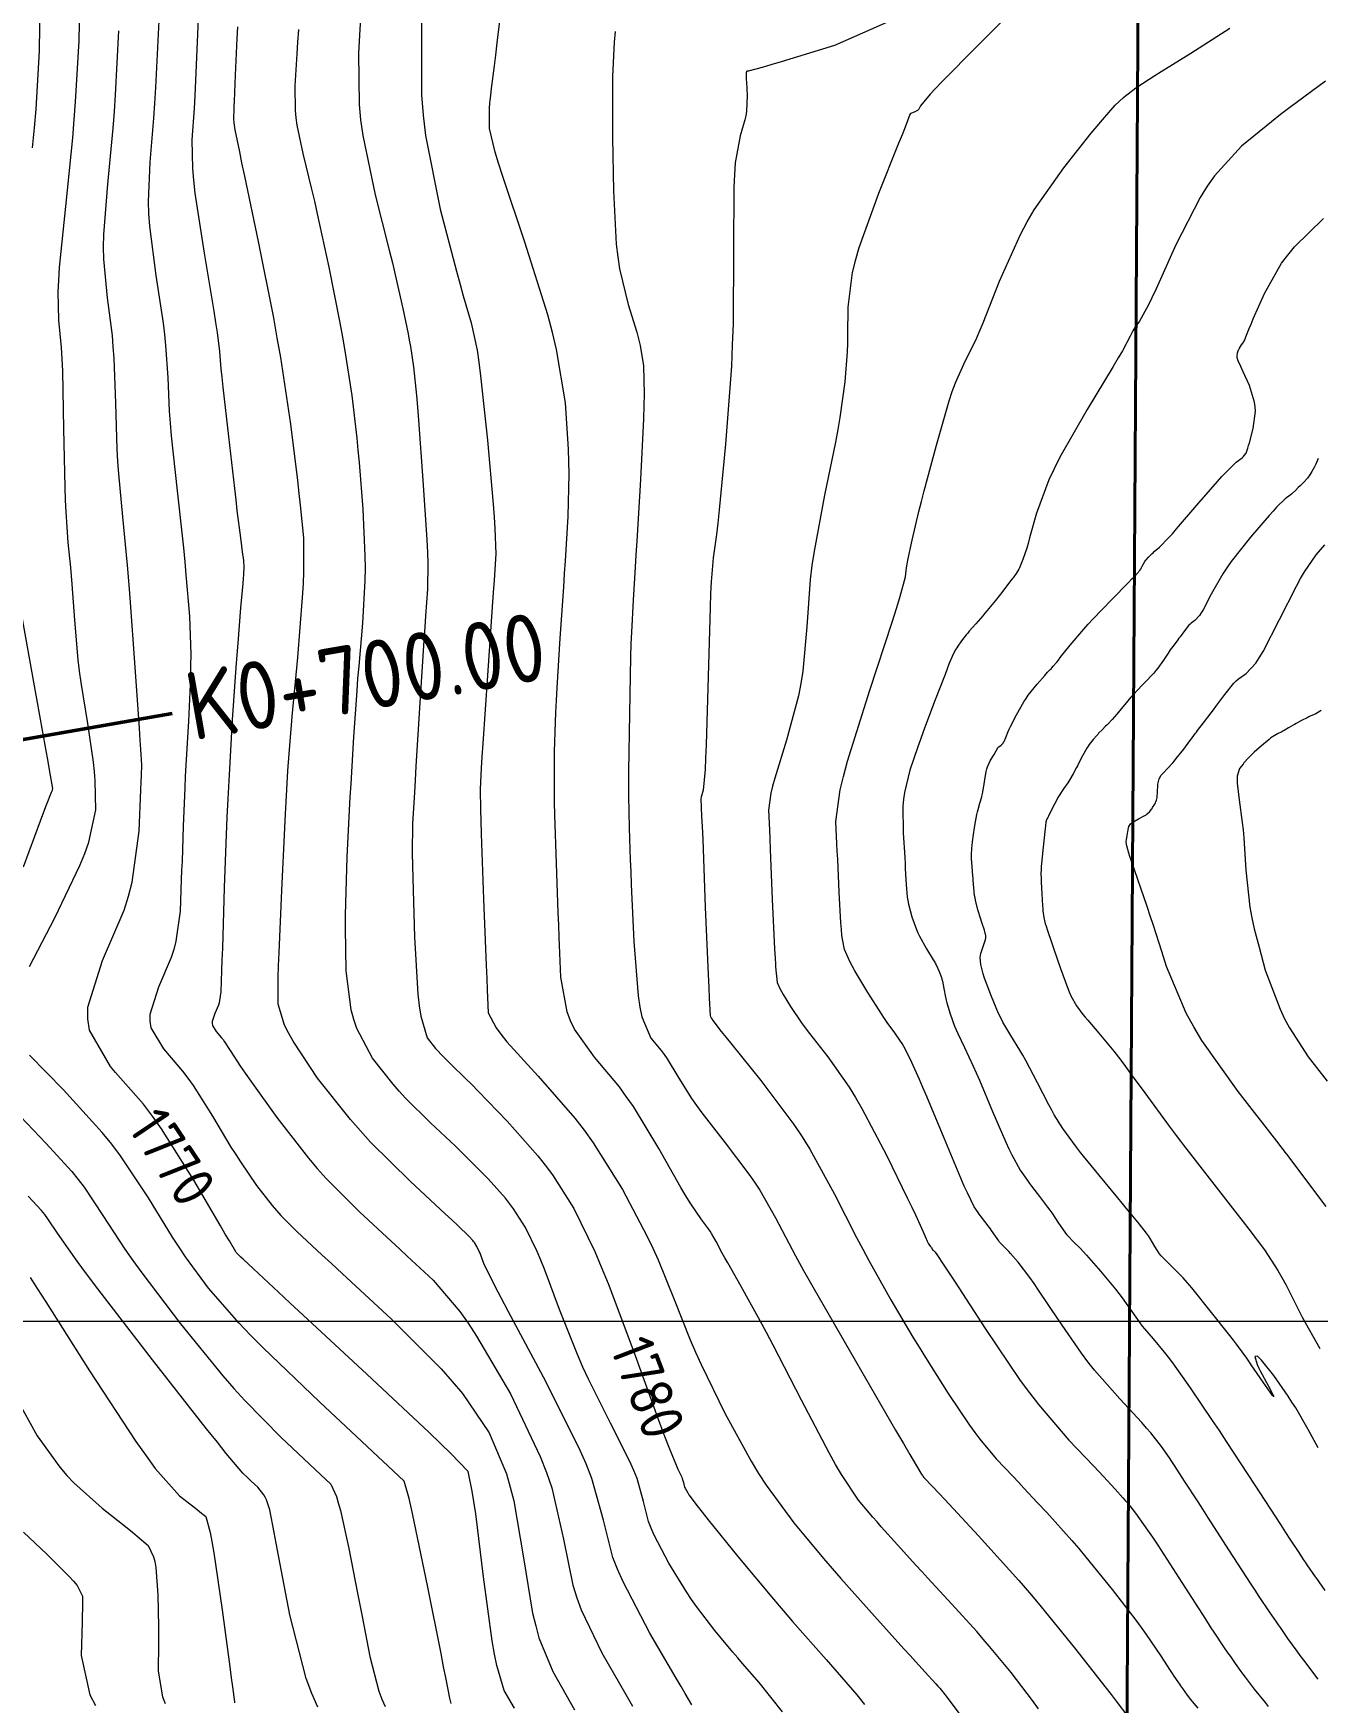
# Model space of a CAD drawing. Header units: millimetres. Extents: x 837475 to 838477, y 1189012 to 1191015.
# Drawn here: x 838142.1 to 838255.1, y 1190180.3 to 1190327.2 of the extents above; entities that cross this region are included whole.
import ezdxf

# ---------------------------------------------------------------- set-up
doc = ezdxf.new("R2010")
doc.units = ezdxf.units.MM
doc.header["$LTSCALE"] = 0.3
for name, color, linetype, lineweight in [('Abscisado 100m', 250, 'Continuous', 50), ('COORD', 253, 'Continuous', 20), ('CORREDORVIA', 94, 'Continuous', 40)]:
    doc.layers.add(name, color=color, linetype=linetype, lineweight=lineweight)
doc.layers.add('COTAS 10', color=7, linetype='Continuous', lineweight=9, true_color=0x6e3e2d)
doc.layers.add('COTAS INT', color=7, linetype='Continuous', lineweight=5, true_color=0x9fa19f)
doc.styles.get("Standard").update_dxf_attribs({"font": 'isocp2.shx', "bigfont": '@extfont2.shx'})

msp = doc.modelspace()

# ---------------------------------------------------------------- linework, layer by layer
at = {"layer": 'Abscisado 100m'}
msp.add_line((838102.68, 1190258.36, 1705.28), (838154.27, 1190267.37, 1705.28), dxfattribs=at)
at = {"layer": 'COORD'}
msp.add_line((837476.51, 1190213.87), (838476.51, 1190213.87), dxfattribs=at)
at = {"layer": 'CORREDORVIA'}
msp.add_lwpolyline([(837918.48, 1189883.49), (837925.04, 1189453.38), (837902.5, 1189217.71), (837593.19, 1189234.4), (837666.02, 1189670.12), (837623.32, 1189818.02), (837548.5, 1190011.45), (837506.88, 1190461.6), (837936.28, 1190278.25), (837938.05, 1190355.4), (837933.05, 1190517.45), (837913.69, 1190646.74), (837916.91, 1190801.89), (837910.68, 1191000.96), (838213.03, 1190992.91), (838237.17, 1190821.34), (838237, 1190602.88), (838240.03, 1190437.2), (838238.1, 1190145.73), (838184.2, 1189898.28), (837758.84, 1190109.91), (837918.48, 1189883.49)], dxfattribs=at)
at = {"layer": 'COTAS 10'}
for points in [[(838170.93, 1190329.67), (838170.68, 1190325.51), (838170.74, 1190320.97), (838170.87, 1190319.63), (838171.06, 1190318.26), (838172.15, 1190313.02), (838173.39, 1190308.16), (838173.67, 1190307.03), (838173.92, 1190305.99), (838174.6, 1190303.02), (838175.05, 1190300.79), (838175.15, 1190300.23), (838175.25, 1190299.68), (838175.52, 1190297.9), (838175.78, 1190295.36), (838175.87, 1190294.34), (838175.96, 1190293.19), (838176.36, 1190287.9), (838176.7, 1190282.66), (838176.75, 1190281.55), (838176.78, 1190280.58), (838176.77, 1190278.31), (838176.59, 1190275.97), (838176.52, 1190274.96), (838176.44, 1190273.8), (838176.09, 1190268.31), (838175.74, 1190262.72), (838175.67, 1190261.49), (838175.6, 1190260.41), (838175.45, 1190257.67), (838175.42, 1190255.03), (838175.43, 1190254), (838175.46, 1190252.86), (838175.61, 1190247.67), (838175.91, 1190242.66), (838176.03, 1190241.62), (838176.16, 1190240.73), (838176.74, 1190238.8), (838177.47, 1190237.88), (838177.69, 1190237.63), (838177.92, 1190237.38), (838178.8, 1190236.5), (838180.14, 1190235.21), (838180.65, 1190234.7), (838181.21, 1190234.12), (838183.78, 1190231.48), (838186.48, 1190228.43), (838187.13, 1190227.59), (838187.75, 1190226.76), (838189.65, 1190223.78), (838191.48, 1190219.99), (838192.05, 1190218.65), (838192.65, 1190217.19), (838192.97, 1190216.34), (838195.05, 1190210.83), (838197.19, 1190204.93), (838197.63, 1190203.75), (838198, 1190202.76), (838198.79, 1190200.83), (838199.08, 1190200.26), (838199.14, 1190200.12), (838199.18, 1190200), (838199.28, 1190199.66), (838199.36, 1190199.36), (838199.39, 1190199.26), (838199.44, 1190199.16), (838199.66, 1190198.74), (838199.77, 1190198.59), (838200.5, 1190197.6), (838200.93, 1190197.05), (838201.46, 1190196.39), (838204.08, 1190193.15), (838207.21, 1190189.38), (838208.05, 1190188.38), (838208.89, 1190187.41), (838211.84, 1190184.07), (838214.54, 1190180.96), (838215.21, 1190180.13)], [(838228.13, 1190329.11), (838225.1, 1190326.09), (838222.07, 1190323.01), (838221.48, 1190322.4), (838221, 1190321.88), (838220.16, 1190320.88), (838220, 1190320.58), (838219.94, 1190320.52), (838219.88, 1190320.46), (838219.6, 1190320.32), (838219.35, 1190320.23), (838219.31, 1190320.2), (838219.27, 1190320.18), (838219.21, 1190320.1), (838218.79, 1190318.99), (838218.53, 1190318.31), (838218.2, 1190317.48), (838216.46, 1190313.15), (838214.73, 1190308.35), (838214.41, 1190307.22), (838214.15, 1190306.18), (838213.76, 1190303.15), (838213.74, 1190300.64), (838213.72, 1190299.93), (838213.69, 1190299.22), (838213.49, 1190296.58), (838213.06, 1190293.42), (838212.89, 1190292.38), (838212.68, 1190291.25), (838211.71, 1190286.58), (838210.78, 1190281.67), (838210.59, 1190280.4), (838210.44, 1190279.16), (838210.14, 1190275.01), (838209.81, 1190271.1), (838209.63, 1190270.02), (838209.42, 1190268.93), (838208.35, 1190265.01), (838207.32, 1190261.68), (838207.12, 1190260.97), (838206.97, 1190260.35), (838206.76, 1190258.86), (838206.85, 1190257.11), (838206.88, 1190256.32), (838206.92, 1190255.4), (838207.1, 1190250.98), (838207.3, 1190246.65), (838207.35, 1190245.79), (838207.38, 1190245.34), (838207.39, 1190245.07), (838207.54, 1190243.69), (838207.8, 1190243.1), (838207.92, 1190242.88), (838208.05, 1190242.64), (838208.7, 1190241.56), (838209.67, 1190240.14), (838210.01, 1190239.68), (838210.38, 1190239.19), (838211.99, 1190237.15), (838213.88, 1190234.47), (838214.44, 1190233.56), (838215, 1190232.59), (838217.15, 1190228.49), (838219.01, 1190224.68), (838219.39, 1190223.89), (838219.71, 1190223.22), (838220.39, 1190221.73), (838220.64, 1190221.12), (838220.7, 1190221), (838220.74, 1190220.9), (838220.85, 1190220.68), (838220.91, 1190220.59), (838220.93, 1190220.57), (838220.94, 1190220.55), (838221.01, 1190220.46), (838221.08, 1190220.37), (838221.11, 1190220.32), (838221.17, 1190220.24), (838221.22, 1190220.16), (838221.24, 1190220.14), (838221.25, 1190220.13), (838221.29, 1190220.08), (838221.35, 1190220.02), (838221.38, 1190220), (838221.4, 1190219.97), (838221.52, 1190219.83), (838222.27, 1190218.72), (838222.69, 1190218.08), (838223.2, 1190217.29), (838225.84, 1190213.21), (838228.94, 1190208.65), (838229.75, 1190207.55), (838230.54, 1190206.52), (838233.2, 1190203.4), (838235.37, 1190201.12), (838235.84, 1190200.62), (838236.25, 1190200.18), (838237.29, 1190199.08), (838237.97, 1190198.31), (838238.17, 1190198.09), (838238.36, 1190197.86), (838239.08, 1190196.97), (838240.14, 1190195.47), (838240.56, 1190194.85), (838241.03, 1190194.14), (838243.17, 1190190.85), (838245.24, 1190187.62), (838245.66, 1190186.96), (838246.03, 1190186.4), (838246.82, 1190185.2), (838247.21, 1190184.65), (838247.33, 1190184.49), (838247.44, 1190184.33), (838247.85, 1190183.73), (838248.36, 1190183.02), (838248.53, 1190182.78), (838248.72, 1190182.53), (838249.53, 1190181.48), (838250.48, 1190180.29), (838250.76, 1190179.95)], [(838184.41, 1190179.78), (838183.52, 1190181.36), (838182.86, 1190183.54), (838182.66, 1190184.54), (838182.46, 1190185.71), (838181.7, 1190191.36), (838181, 1190196.9), (838180.84, 1190197.99), (838180.7, 1190198.9), (838180.33, 1190200.62), (838178.81, 1190202.22), (838177.94, 1190203.07), (838176.88, 1190204.08), (838171.43, 1190209.19), (838165.81, 1190214.4), (838164.64, 1190215.49), (838163.64, 1190216.42), (838161.43, 1190218.48), (838160.52, 1190219.33), (838160.34, 1190219.5), (838160.19, 1190219.64), (838159.93, 1190219.91), (838159.88, 1190219.98), (838159.32, 1190220.93), (838158.96, 1190221.54), (838158.51, 1190222.31), (838156.2, 1190226.28), (838153.34, 1190230.8), (838152.54, 1190231.91), (838151.75, 1190232.97), (838149.31, 1190235.77), (838148.87, 1190236.28), (838147.01, 1190239.49), (838146.85, 1190240.48), (838146.85, 1190241.51), (838148.16, 1190245.63), (838150.07, 1190250.06), (838150.45, 1190251.29), (838150.77, 1190252.53), (838151.38, 1190257.02), (838151.54, 1190260.66), (838151.57, 1190261.35), (838151.59, 1190261.92), (838151.62, 1190262.84), (838151.52, 1190264.2), (838151.47, 1190265.03), (838151.4, 1190266.07), (838151.04, 1190271.46), (838150.6, 1190277.56), (838150.48, 1190279.04), (838150.36, 1190280.43), (838149.93, 1190284.69), (838149.58, 1190288.46), (838149.51, 1190289.54), (838149.45, 1190290.63), (838149.32, 1190294.69), (838149.18, 1190298.64), (838149.1, 1190299.66), (838149.02, 1190300.65), (838148.58, 1190303.96), (838148.27, 1190307.37), (838148.25, 1190308.43), (838148.27, 1190309.54), (838148.61, 1190313.96), (838149.09, 1190318.91), (838149.2, 1190320.36), (838149.31, 1190321.84), (838149.6, 1190327.47)], [(838255.85, 1190223.97), (838253.2, 1190227.52), (838252.42, 1190228.54), (838252.38, 1190228.6), (838251.52, 1190229.72), (838248.1, 1190234.09), (838244.91, 1190238.59), (838244.2, 1190239.79), (838243.55, 1190240.98), (838241.82, 1190245.09), (838241.39, 1190246.41), (838240.66, 1190248.69), (838240.37, 1190249.55), (838240.11, 1190250.36), (838239.28, 1190252.76), (838238.69, 1190254.44), (838238.58, 1190254.78), (838238.48, 1190255.08), (838238.3, 1190255.71), (838238.27, 1190256.03), (838238.27, 1190256.13), (838238.28, 1190256.23), (838238.33, 1190256.62), (838238.41, 1190256.99), (838238.43, 1190257.08), (838238.44, 1190257.16), (838238.48, 1190257.42), (838238.64, 1190257.65), (838238.72, 1190257.72), (838238.83, 1190257.8), (838239.35, 1190258.09), (838239.89, 1190258.38), (838240.01, 1190258.45), (838240.1, 1190258.52), (838240.33, 1190258.73), (838240.48, 1190258.94), (838240.53, 1190259.01), (838240.57, 1190259.08), (838240.77, 1190259.37), (838240.93, 1190259.73), (838240.96, 1190259.85), (838240.99, 1190259.97), (838241.02, 1190260.5), (838241.03, 1190261.02), (838241.05, 1190261.14), (838241.06, 1190261.26), (838241.16, 1190261.61), (838241.34, 1190261.93), (838241.42, 1190262.02), (838241.5, 1190262.12), (838241.88, 1190262.51), (838242.36, 1190263.03), (838242.51, 1190263.2), (838242.67, 1190263.4), (838243.32, 1190264.22), (838243.87, 1190264.97), (838243.98, 1190265.11), (838244.07, 1190265.23), (838244.22, 1190265.43), (838244.36, 1190265.62), (838244.44, 1190265.73), (838244.54, 1190265.86), (838245.05, 1190266.54), (838245.73, 1190267.43), (838245.93, 1190267.7), (838246.14, 1190267.98), (838246.93, 1190269.05), (838247.73, 1190270.03), (838247.93, 1190270.24), (838248.14, 1190270.42), (838248.82, 1190270.89), (838249.66, 1190271.79), (838249.96, 1190272.26), (838250.3, 1190272.82), (838251.74, 1190275.63), (838253.24, 1190278.59), (838253.6, 1190279.25), (838253.94, 1190279.83), (838254.97, 1190281.35), (838255.73, 1190282.23)], [(838140.55, 1190207.11), (838142.39, 1190203.78), (838144.4, 1190201), (838145.01, 1190200.29), (838145.64, 1190199.62), (838148.11, 1190197.4), (838150.32, 1190195.66), (838150.79, 1190195.28), (838151.2, 1190194.95), (838152.18, 1190194.12), (838152.65, 1190193.13), (838152.75, 1190192.7), (838152.84, 1190192.19), (838153.02, 1190189.76), (838153.07, 1190186.97), (838153.08, 1190186.24), (838153.08, 1190185.52), (838153.04, 1190183.04), (838153.42, 1190180.78), (838153.67, 1190180.21)]]:
    msp.add_lwpolyline(points, dxfattribs=at)
at = {"layer": 'COTAS INT'}
for points in [[(838141.72, 1190245.09), (838143.96, 1190249.37), (838146.17, 1190253.97), (838146.6, 1190255.04), (838146.96, 1190256.03), (838147.57, 1190258.88), (838147.52, 1190261.44), (838147.45, 1190262.25), (838147.36, 1190263.09), (838146.85, 1190266.49), (838146.27, 1190270.11), (838146.14, 1190271.1), (838146.02, 1190272.08), (838145.71, 1190275.58), (838145.48, 1190278.74), (838145.42, 1190279.5), (838145.35, 1190280.22), (838145.13, 1190282.43), (838144.94, 1190285.12), (838144.9, 1190286.14), (838144.86, 1190287.28), (838144.76, 1190292.43), (838144.65, 1190297.5), (838144.6, 1190298.6), (838144.55, 1190299.58), (838144.32, 1190301.99), (838144.25, 1190304.48), (838144.3, 1190305.49), (838144.38, 1190306.64), (838144.91, 1190311.99), (838145.53, 1190318.05), (838145.67, 1190319.65), (838145.79, 1190321.21), (838146.09, 1190326.59), (838146.2, 1190331.26)], [(838230.55, 1190179.75), (838230, 1190180.48), (838228.12, 1190182.92), (838226.23, 1190185.23), (838225.67, 1190185.88), (838225.1, 1190186.54), (838222.92, 1190188.96), (838220.79, 1190191.25), (838220.26, 1190191.82), (838219.75, 1190192.37), (838218.12, 1190194.16), (838216.7, 1190195.76), (838216.33, 1190196.19), (838215.96, 1190196.62), (838214.71, 1190198.12), (838213.2, 1190200.36), (838212.68, 1190201.26), (838212.11, 1190202.27), (838209.67, 1190206.91), (838207.19, 1190211.74), (838206.6, 1190212.87), (838206.05, 1190213.91), (838204.38, 1190216.91), (838203.19, 1190218.99), (838202.93, 1190219.45), (838202.71, 1190219.85), (838202.16, 1190220.87), (838201.76, 1190221.58), (838201.63, 1190221.79), (838201.48, 1190222), (838200.87, 1190222.81), (838199.88, 1190224.28), (838199.5, 1190224.91), (838199.07, 1190225.63), (838197.12, 1190229.06), (838194.88, 1190232.76), (838194.26, 1190233.66), (838193.65, 1190234.51), (838191.46, 1190237.12), (838189.69, 1190239.57), (838189.34, 1190240.32), (838189.05, 1190241.1), (838188.5, 1190244.16), (838188.36, 1190247.68), (838188.31, 1190248.74), (838188.27, 1190249.84), (838188.1, 1190254.16), (838187.98, 1190258.45), (838187.95, 1190259.54), (838187.94, 1190260.59), (838187.95, 1190264.01), (838188.06, 1190267.46), (838188.11, 1190268.52), (838188.17, 1190269.63), (838188.44, 1190274.01), (838188.75, 1190278.5), (838188.82, 1190279.68), (838188.9, 1190280.82), (838189.13, 1190284.71), (838189.23, 1190288.48), (838189.21, 1190289.56), (838189.18, 1190290.65), (838188.91, 1190294.71), (838188.12, 1190299.4), (838187.76, 1190300.9), (838187.34, 1190302.47), (838185.33, 1190308.87), (838183.39, 1190314.64), (838183.02, 1190315.81), (838182.72, 1190316.8), (838182.23, 1190318.87), (838182.22, 1190319.67), (838182.22, 1190319.87), (838182.22, 1190320.04), (838182.22, 1190320.59), (838182.25, 1190321.15), (838182.27, 1190321.34), (838182.29, 1190321.54), (838182.4, 1190322.4), (838182.65, 1190324.4), (838182.76, 1190325.33), (838182.9, 1190326.42), (838183.53, 1190331.68)], [(838142.65, 1190329.95), (838142.58, 1190325.7), (838142.27, 1190320.58), (838142.13, 1190318.93), (838141.97, 1190317.18)], [(838153.1, 1190328.36), (838152.83, 1190322.47), (838152.74, 1190321.07), (838152.65, 1190319.77), (838152.31, 1190315.92), (838152.16, 1190312.44), (838152.2, 1190311.38), (838152.28, 1190310.27), (838152.84, 1190305.92), (838153.48, 1190301.73), (838153.6, 1190300.72), (838153.71, 1190299.78), (838153.89, 1190296.96), (838154.03, 1190293.98), (838154.11, 1190292.94), (838154.21, 1190291.81), (838154.72, 1190286.96), (838155.27, 1190281.95), (838155.39, 1190280.72), (838155.5, 1190279.56), (838155.8, 1190275.93), (838155.92, 1190272.57), (838155.91, 1190271.58), (838155.9, 1190270.57), (838155.73, 1190266.7), (838155.49, 1190262.83), (838155.44, 1190261.82), (838155.39, 1190260.83), (838155.25, 1190257.46), (838155.15, 1190254.37), (838155.12, 1190253.55), (838155.09, 1190252.74), (838154.98, 1190249.97), (838154.62, 1190247.33), (838154.43, 1190246.6), (838154.21, 1190245.88), (838153.09, 1190243.28), (838152.33, 1190240.88), (838152.33, 1190240.28), (838152.42, 1190239.7), (838153.51, 1190237.83), (838155.19, 1190235.89), (838155.66, 1190235.26), (838156.13, 1190234.61), (838157.83, 1190231.92), (838159.46, 1190229.2), (838159.89, 1190228.53), (838160.3, 1190227.88), (838161.72, 1190225.81), (838163.09, 1190224.05), (838163.47, 1190223.6), (838163.86, 1190223.17), (838165.3, 1190221.72), (838167.45, 1190219.72), (838168.3, 1190218.94), (838169.25, 1190218.06), (838173.58, 1190214.04), (838177.96, 1190209.67), (838178.94, 1190208.56), (838179.83, 1190207.5), (838182.19, 1190204.04), (838183.7, 1190200.43), (838184.04, 1190199.26), (838184.35, 1190198.04), (838185.21, 1190193.02), (838186.01, 1190188.16), (838186.28, 1190187.03), (838186.57, 1190185.99), (838187.8, 1190183.02), (838189.71, 1190179.64)], [(838156.61, 1190329.24), (838156.35, 1190323.1), (838156.28, 1190321.78), (838156.21, 1190320.63), (838156.01, 1190317.88), (838156.06, 1190315.34), (838156.16, 1190314.32), (838156.29, 1190313.17), (838157.1, 1190307.88), (838157.94, 1190302.8), (838158.11, 1190301.78), (838158.24, 1190300.92), (838158.45, 1190299.23), (838158.57, 1190297.72), (838158.65, 1190296.98), (838158.74, 1190296.09), (838159.23, 1190291.76), (838159.76, 1190287.19), (838159.88, 1190286.17), (838159.99, 1190285.25), (838160.29, 1190282.82), (838160.48, 1190281.37), (838160.52, 1190281.07), (838160.55, 1190280.82), (838160.6, 1190280.29), (838160.57, 1190279.6), (838160.54, 1190279.24), (838160.51, 1190278.81), (838160.31, 1190276.67), (838160.05, 1190273.57), (838159.97, 1190272.54), (838159.89, 1190271.43), (838159.57, 1190266.81), (838159.26, 1190261.44), (838159.18, 1190259.86), (838159.1, 1190258.24), (838158.87, 1190252.06), (838158.7, 1190246.72), (838158.66, 1190245.64), (838158.63, 1190244.73), (838158.56, 1190242.85), (838158.46, 1190242.09), (838158.41, 1190241.89), (838158.35, 1190241.68), (838158.03, 1190240.94), (838157.81, 1190240.25), (838157.81, 1190240.08), (838157.83, 1190239.91), (838158.15, 1190239.38), (838158.63, 1190238.82), (838158.76, 1190238.65), (838158.89, 1190238.46), (838159.38, 1190237.69), (838160.31, 1190236.28), (838160.72, 1190235.69), (838161.2, 1190235), (838163.49, 1190231.8), (838166.27, 1190228.23), (838167.05, 1190227.31), (838167.84, 1190226.43), (838170.76, 1190223.49), (838173.56, 1190220.9), (838174.28, 1190220.24), (838174.97, 1190219.6), (838177.27, 1190217.47), (838179.61, 1190214.73), (838180.33, 1190213.7), (838181.08, 1190212.56), (838184.05, 1190207.47), (838186.69, 1190201.95), (838187.24, 1190200.54), (838187.71, 1190199.18), (838188.73, 1190194.68), (838189.55, 1190190.61), (838189.89, 1190189.52), (838190.28, 1190188.44), (838192.09, 1190184.68), (838194.21, 1190181), (838194.79, 1190179.98)], [(838176.24, 1190328.38), (838176.24, 1190321.84), (838176.39, 1190320.03), (838176.59, 1190318.24), (838177.86, 1190311.76), (838179.3, 1190306.3), (838179.62, 1190305.14), (838179.9, 1190304.13), (838180.61, 1190301.76), (838181.12, 1190299.34), (838181.27, 1190298.3), (838181.43, 1190297.1), (838182.04, 1190291.43), (838182.54, 1190285.81), (838182.63, 1190284.64), (838182.7, 1190283.64), (838182.77, 1190281.43), (838182.62, 1190279.1), (838182.55, 1190278.03), (838182.46, 1190276.77), (838182.04, 1190270.7), (838181.63, 1190264.73), (838181.55, 1190263.54), (838181.49, 1190262.56), (838181.38, 1190260.7), (838181.42, 1190258.88), (838181.46, 1190257.93), (838181.49, 1190256.78), (838181.7, 1190251.02), (838181.92, 1190245.21), (838181.97, 1190244.03), (838182.01, 1190243.04), (838182.09, 1190241.02), (838182.79, 1190239.68), (838183.21, 1190239.12), (838183.75, 1190238.47), (838186.51, 1190235.45), (838189.74, 1190231.74), (838190.56, 1190230.67), (838191.34, 1190229.58), (838193.93, 1190225.45), (838196.07, 1190221.37), (838196.58, 1190220.3), (838197.06, 1190219.27), (838198.48, 1190215.76), (838199.88, 1190212.21), (838200.35, 1190211.14), (838200.85, 1190210.04), (838202.92, 1190205.76), (838205.24, 1190201.53), (838205.9, 1190200.46), (838206.57, 1190199.44), (838209.01, 1190196.1), (838211.62, 1190192.98), (838212.38, 1190192.09), (838213.15, 1190191.2), (838216.1, 1190187.88), (838218.69, 1190185.03), (838219.24, 1190184.42), (838219.72, 1190183.89), (838220.86, 1190182.65), (838221.51, 1190181.94), (838221.68, 1190181.74), (838221.84, 1190181.55), (838222.4, 1190180.86), (838223.53, 1190179.36)], [(838217.52, 1190328.36), (838212.58, 1190326.19), (838207.88, 1190324.75), (838206.97, 1190324.47), (838206.23, 1190324.25), (838204.98, 1190323.92), (838204.87, 1190323.91), (838204.85, 1190323.89), (838204.83, 1190323.87), (838204.8, 1190323.76), (838204.81, 1190323.36), (838204.82, 1190323.17), (838204.83, 1190322.94), (838204.89, 1190321.78), (838204.84, 1190320.39), (838204.78, 1190320), (838204.7, 1190319.62), (838204.27, 1190318.22), (838203.84, 1190315.84), (838203.77, 1190314.83), (838203.72, 1190313.68), (838203.7, 1190308.22), (838203.66, 1190301.68), (838203.59, 1190299.82), (838203.51, 1190297.96), (838203, 1190291.07), (838202.43, 1190285.29), (838202.3, 1190284.11), (838202.19, 1190283.12), (838201.91, 1190281.07), (838201.73, 1190278.96), (838201.68, 1190277.92), (838201.63, 1190276.69), (838201.45, 1190270.61), (838201.28, 1190264.61), (838201.24, 1190263.42), (838201.19, 1190262.44), (838201.03, 1190260.61), (838200.9, 1190260.21), (838200.88, 1190260.12), (838200.86, 1190260.04), (838200.83, 1190259.86), (838200.89, 1190258.33), (838200.93, 1190257.41), (838200.98, 1190256.26), (838201.21, 1190250.32), (838201.46, 1190244.38), (838201.51, 1190243.24), (838201.55, 1190242.31), (838201.63, 1190240.79), (838201.68, 1190240.67), (838201.71, 1190240.62), (838201.74, 1190240.57), (838201.88, 1190240.34), (838202.62, 1190239.37), (838203.04, 1190238.85), (838203.54, 1190238.22), (838206.1, 1190235.06), (838209.01, 1190231.17), (838209.73, 1190230.09), (838210.42, 1190229), (838212.59, 1190225.06), (838214.53, 1190221.22), (838215.07, 1190220.2), (838215.6, 1190219.2), (838217.54, 1190215.75), (838219.48, 1190212.47), (838220.03, 1190211.57), (838220.58, 1190210.68), (838222.58, 1190207.51), (838224.46, 1190204.72), (838224.93, 1190204.07), (838225.38, 1190203.48), (838226.82, 1190201.76), (838228.3, 1190200.19), (838228.77, 1190199.7), (838229.26, 1190199.17), (838230.46, 1190197.88), (838231.27, 1190197.02), (838233.47, 1190194.56), (838234.09, 1190193.84), (838234.72, 1190193.1), (838237.02, 1190190.25), (838239.1, 1190187.54), (838239.58, 1190186.89), (838240.02, 1190186.28), (838241.29, 1190184.43), (838242.14, 1190183.11), (838242.31, 1190182.84), (838242.46, 1190182.61), (838242.79, 1190182.12), (838242.95, 1190181.9), (838243.04, 1190181.77), (838243.2, 1190181.52), (838243.41, 1190181.23), (838243.48, 1190181.14), (838243.56, 1190181.03), (838243.89, 1190180.6), (838244.56, 1190179.79)], [(838200.03, 1190180.1), (838199.45, 1190181.08), (838199.09, 1190181.69), (838198.65, 1190182.45), (838196.34, 1190186.41), (838193.97, 1190190.92), (838193.49, 1190192.03), (838193.08, 1190193.07), (838192.25, 1190196.34), (838191.23, 1190200.02), (838190.71, 1190201.32), (838190.08, 1190202.75), (838186.96, 1190208.95), (838183.85, 1190214.74), (838183.23, 1190215.92), (838182.71, 1190216.91), (838181.73, 1190218.95), (838181.46, 1190219.68), (838181.39, 1190219.84), (838181.32, 1190220), (838181.11, 1190220.43), (838180.89, 1190220.78), (838180.82, 1190220.87), (838180.75, 1190220.97), (838180.43, 1190221.32), (838179.43, 1190222.28), (838178.92, 1190222.75), (838178.31, 1190223.32), (838175.26, 1190226.15), (838171.75, 1190229.63), (838170.85, 1190230.61), (838169.98, 1190231.61), (838167.09, 1190235.26), (838164.92, 1190238.52), (838164.51, 1190239.26), (838164.17, 1190239.93), (838163.6, 1190241.77), (838163.62, 1190244.15), (838163.65, 1190245.16), (838163.69, 1190246.31), (838163.93, 1190251.77), (838164.2, 1190257.31), (838164.26, 1190258.52), (838164.32, 1190259.59), (838164.47, 1190262.31), (838164.67, 1190264.94), (838164.76, 1190265.96), (838164.86, 1190267.11), (838165.34, 1190272.31), (838165.76, 1190277.59), (838165.83, 1190278.78), (838165.87, 1190279.87), (838165.86, 1190282.83), (838165.58, 1190285.71), (838165.47, 1190286.74), (838165.34, 1190287.88), (838164.72, 1190292.83), (838163.84, 1190298.71), (838163.54, 1190300.44), (838163.23, 1190302.2), (838161.89, 1190308.92), (838160.68, 1190314.68), (838160.43, 1190315.84), (838160.23, 1190316.81), (838159.84, 1190318.76), (838159.75, 1190319.37), (838159.73, 1190319.49), (838159.72, 1190319.6), (838159.7, 1190319.84), (838159.74, 1190320.49), (838159.75, 1190320.85), (838159.77, 1190321.29), (838159.86, 1190323.56), (838160.01, 1190326.78), (838160.06, 1190327.83)], [(838208.01, 1190179.47), (838205.96, 1190182.05), (838204.48, 1190183.73), (838204.06, 1190184.22), (838203.63, 1190184.72), (838202.05, 1190186.62), (838200.45, 1190188.74), (838200.01, 1190189.37), (838199.57, 1190190.03), (838198, 1190192.57), (838196.7, 1190195.04), (838196.44, 1190195.64), (838196.22, 1190196.22), (838195.76, 1190198), (838195.21, 1190200.01), (838194.92, 1190200.72), (838194.58, 1190201.5), (838192.87, 1190204.89), (838190.92, 1190208.75), (838190.43, 1190209.83), (838189.95, 1190210.92), (838188.39, 1190214.89), (838187.05, 1190218.43), (838186.72, 1190219.25), (838186.4, 1190220), (838185.38, 1190222.1), (838184.32, 1190223.77), (838183.98, 1190224.23), (838183.61, 1190224.7), (838182.1, 1190226.4), (838180.32, 1190228.2), (838179.79, 1190228.72), (838179.22, 1190229.26), (838177.03, 1190231.33), (838174.83, 1190233.51), (838174.27, 1190234.12), (838173.73, 1190234.74), (838171.92, 1190237.03), (838170.54, 1190239.62), (838170.27, 1190240.44), (838170.04, 1190241.29), (838169.6, 1190244.72), (838169.54, 1190248.5), (838169.54, 1190249.58), (838169.56, 1190250.67), (838169.69, 1190254.72), (838169.9, 1190258.86), (838169.96, 1190260.01), (838170.03, 1190261.16), (838170.28, 1190265.31), (838170.56, 1190269.37), (838170.64, 1190270.46), (838170.73, 1190271.54), (838171.06, 1190275.31), (838171.27, 1190279.08), (838171.29, 1190280.17), (838171.28, 1190281.26), (838171.11, 1190285.36), (838170.77, 1190289.45), (838170.67, 1190290.54), (838170.56, 1190291.62), (838170.12, 1190295.36), (838169.52, 1190299.3), (838169.31, 1190300.5), (838169.08, 1190301.75), (838168.1, 1190306.66), (838167.08, 1190311.36), (838166.83, 1190312.48), (838166.59, 1190313.53), (838165.82, 1190316.66), (838165.3, 1190319.17), (838165.21, 1190319.82), (838165.15, 1190320.46), (838165.12, 1190322.64), (838165.29, 1190325.43), (838165.35, 1190326.46), (838165.42, 1190327.6)], [(838193.27, 1190327.41), (838193.19, 1190326.47), (838193.04, 1190323.46), (838193.03, 1190320.27), (838193.04, 1190319.21), (838193.05, 1190318.08), (838193.12, 1190313.38), (838193.37, 1190308.69), (838193.5, 1190307.57), (838193.66, 1190306.52), (838194.41, 1190303.38), (838195.18, 1190300.94), (838195.34, 1190300.34), (838195.47, 1190299.77), (838195.78, 1190297.98), (838195.82, 1190295.49), (838195.8, 1190294.48), (838195.76, 1190293.32), (838195.5, 1190287.98), (838195.18, 1190282.55), (838195.1, 1190281.33), (838195.03, 1190280.24), (838194.85, 1190277.33), (838194.71, 1190274.52), (838194.67, 1190273.5), (838194.64, 1190272.36), (838194.53, 1190267.33), (838194.46, 1190262.3), (838194.46, 1190261.16), (838194.46, 1190260.12), (838194.5, 1190257.3), (838194.61, 1190254.48), (838194.66, 1190253.45), (838194.7, 1190252.31), (838194.92, 1190247.3), (838195.31, 1190242.52), (838195.46, 1190241.52), (838195.63, 1190240.67), (838196.41, 1190238.79), (838197.33, 1190237.69), (838197.59, 1190237.34), (838197.85, 1190236.96), (838198.79, 1190235.4), (838200.01, 1190233.47), (838200.44, 1190232.86), (838200.91, 1190232.21), (838202.96, 1190229.58), (838205.05, 1190226.82), (838205.55, 1190226.1), (838206.01, 1190225.39), (838207.38, 1190222.96), (838209.15, 1190219.62), (838209.86, 1190218.33), (838210.68, 1190216.89), (838214.42, 1190210.38), (838217.96, 1190204.27), (838218.65, 1190203.09), (838219.21, 1190202.13), (838220.17, 1190200.49), (838220.29, 1190200.31), (838220.32, 1190200.27), (838220.35, 1190200.23), (838220.45, 1190200.11), (838221.24, 1190199.27), (838222.28, 1190198.16), (838225.25, 1190194.97), (838228.8, 1190191.04), (838229.74, 1190189.95), (838230.66, 1190188.87), (838233.83, 1190184.97), (838236.39, 1190181.7), (838236.93, 1190181.01), (838237.38, 1190180.42), (838238.41, 1190179.07)], [(838255.17, 1190182.35), (838253.88, 1190184.02), (838253.58, 1190184.43), (838253.3, 1190184.8), (838252.49, 1190185.94), (838251.84, 1190186.89), (838251.66, 1190187.14), (838251.48, 1190187.4), (838250.86, 1190188.28), (838249.95, 1190189.63), (838249.6, 1190190.18), (838249.19, 1190190.8), (838247.36, 1190193.65), (838245.45, 1190196.62), (838245.01, 1190197.31), (838244.6, 1190197.95), (838243.4, 1190199.79), (838242.51, 1190201.16), (838242.28, 1190201.5), (838242.07, 1190201.82), (838241.38, 1190202.83), (838240.44, 1190204.03), (838240.06, 1190204.46), (838239.64, 1190204.94), (838237.69, 1190207.03), (838235.48, 1190209.55), (838234.89, 1190210.29), (838234.31, 1190211.05), (838232.29, 1190213.97), (838230.55, 1190216.6), (838230.15, 1190217.19), (838229.79, 1190217.7), (838228.76, 1190219.05), (838228.08, 1190219.83), (838227.93, 1190220), (838227.79, 1190220.14), (838227.45, 1190220.48), (838227.2, 1190220.74), (838227.12, 1190220.83), (838227.04, 1190220.93), (838226.74, 1190221.36), (838226.41, 1190221.86), (838226.31, 1190222), (838226.21, 1190222.14), (838225.82, 1190222.64), (838225.44, 1190223.15), (838225.33, 1190223.29), (838225.23, 1190223.43), (838224.89, 1190223.92), (838224.28, 1190225.16), (838224.01, 1190225.76), (838223.7, 1190226.47), (838222.23, 1190229.99), (838220.71, 1190233.64), (838220.37, 1190234.44), (838220.06, 1190235.15), (838219.25, 1190236.95), (838218.68, 1190238.04), (838218.53, 1190238.3), (838218.38, 1190238.53), (838217.88, 1190239.25), (838217.23, 1190240.15), (838216.98, 1190240.51), (838216.71, 1190240.92), (838215.52, 1190242.79), (838214.37, 1190244.7), (838214.13, 1190245.14), (838213.92, 1190245.52), (838213.46, 1190246.58), (838213.3, 1190247.51), (838213.24, 1190247.82), (838213.19, 1190248.34), (838213.14, 1190248.93), (838212.99, 1190251.65), (838212.87, 1190254.55), (838212.83, 1190255.24), (838212.8, 1190255.9), (838212.69, 1190257.87), (838213.08, 1190260.65), (838213.37, 1190261.82), (838213.73, 1190263.16), (838215.68, 1190269.41), (838217.66, 1190275.42), (838218.03, 1190276.61), (838218.34, 1190277.59), (838218.83, 1190279.41), (838218.93, 1190280.18), (838218.98, 1190280.51), (838219.05, 1190280.88), (838219.42, 1190282.62), (838220.02, 1190285.16), (838220.24, 1190286.03), (838220.48, 1190286.97), (838221.55, 1190291), (838222.67, 1190294.88), (838222.95, 1190295.73), (838223.22, 1190296.48), (838224.08, 1190298.38), (838225.02, 1190300.23), (838225.33, 1190300.95), (838225.67, 1190301.76), (838227.11, 1190305.42), (838228.95, 1190309.54), (838229.54, 1190310.64), (838230.17, 1190311.71), (838232.76, 1190315.42), (838235.17, 1190318.45), (838235.7, 1190319.09), (838236.16, 1190319.64), (838237.3, 1190320.92), (838238.02, 1190321.6), (838238.22, 1190321.77), (838238.42, 1190321.93), (838239.12, 1190322.46), (838240.28, 1190323.22), (838240.77, 1190323.53), (838241.33, 1190323.88), (838243.96, 1190325.5), (838247.38, 1190327.69)], [(838255.79, 1190323.03), (838252.65, 1190320.71), (838251.84, 1190320.09), (838251.05, 1190319.47), (838248.42, 1190317.31), (838246.03, 1190314.7), (838245.4, 1190313.79), (838244.78, 1190312.81), (838242.64, 1190308.63), (838240.89, 1190304.74), (838240.51, 1190303.95), (838240.19, 1190303.28), (838239.42, 1190301.9), (838239.02, 1190301.35), (838238.93, 1190301.2), (838238.85, 1190301.06), (838238.62, 1190300.58), (838237.93, 1190299.31), (838237.56, 1190298.68), (838237.11, 1190297.92), (838234.82, 1190294.13), (838232.43, 1190289.93), (838231.91, 1190288.91), (838231.46, 1190287.95), (838230.36, 1190285), (838229.76, 1190282.82), (838229.62, 1190282.34), (838229.5, 1190281.93), (838229.17, 1190280.91), (838228.93, 1190280.33), (838228.86, 1190280.2), (838228.8, 1190280.07), (838228.58, 1190279.7), (838228.36, 1190279.4), (838228.3, 1190279.32), (838228.23, 1190279.23), (838228, 1190278.93), (838227.66, 1190278.5), (838227.54, 1190278.33), (838227.39, 1190278.15), (838226.74, 1190277.32), (838226.02, 1190276.42), (838225.83, 1190276.19), (838225.65, 1190275.97), (838225.01, 1190275.25), (838224.45, 1190274.62), (838224.31, 1190274.45), (838224.18, 1190274.29), (838223.77, 1190273.76), (838223.43, 1190273.28), (838223.35, 1190273.15), (838223.27, 1190273.02), (838223.04, 1190272.6), (838222.66, 1190271.71), (838222.5, 1190271.3), (838222.31, 1190270.81), (838221.39, 1190268.42), (838220.39, 1190265.75), (838220.15, 1190265.08), (838219.92, 1190264.44), (838219.21, 1190262.38), (838218.74, 1190260.4), (838218.67, 1190259.81), (838218.61, 1190259.21), (838218.62, 1190256.87), (838218.76, 1190254.68), (838218.79, 1190254.16), (838218.81, 1190253.69), (838218.88, 1190252.31), (838218.98, 1190251.2), (838219.03, 1190250.89), (838219.09, 1190250.58), (838219.38, 1190249.47), (838219.79, 1190248.36), (838219.92, 1190248.05), (838220.07, 1190247.75), (838220.69, 1190246.66), (838221.27, 1190245.69), (838221.4, 1190245.46), (838221.44, 1190245.39), (838221.52, 1190245.25), (838221.81, 1190244.66), (838221.99, 1190244.13), (838222.04, 1190243.97), (838222.08, 1190243.81), (838222.2, 1190243.15), (838222.35, 1190242.38), (838222.41, 1190242.14), (838222.47, 1190241.9), (838222.76, 1190240.92), (838223.16, 1190239.83), (838223.29, 1190239.52), (838223.43, 1190239.19), (838224.03, 1190237.96), (838224.8, 1190236.31), (838225.06, 1190235.73), (838225.34, 1190235.09), (838226.5, 1190232.32), (838227.66, 1190229.63), (838227.93, 1190229.03), (838228.18, 1190228.51), (838228.92, 1190227.17), (838229.56, 1190226.25), (838229.74, 1190226), (838229.93, 1190225.75), (838230.64, 1190224.83), (838231.34, 1190223.91), (838231.53, 1190223.65), (838231.7, 1190223.4), (838232.31, 1190222.49), (838232.87, 1190221.7), (838233.01, 1190221.51), (838233.14, 1190221.34), (838233.6, 1190220.88), (838234.23, 1190220.26), (838234.48, 1190219.99), (838234.75, 1190219.69), (838236, 1190218.26), (838237.31, 1190216.69), (838237.61, 1190216.29), (838237.9, 1190215.92), (838238.74, 1190214.73), (838239.45, 1190213.71), (838239.65, 1190213.44), (838239.86, 1190213.18), (838240.63, 1190212.3), (838241.61, 1190211.13), (838241.95, 1190210.69), (838242.32, 1190210.19), (838243.89, 1190207.99), (838245.83, 1190205.13), (838246.43, 1190204.23), (838247.07, 1190203.28), (838249.59, 1190199.42), (838251.84, 1190195.97), (838252.29, 1190195.27), (838252.67, 1190194.68), (838253.45, 1190193.49), (838253.85, 1190192.87), (838254, 1190192.65), (838254.17, 1190192.41), (838254.9, 1190191.36), (838254.94, 1190191.31), (838255.75, 1190190.14)], [(838255.16, 1190202.72), (838254.27, 1190204.34), (838253.18, 1190206.23), (838252.85, 1190206.74), (838252.52, 1190207.25), (838251.24, 1190209.07), (838250.17, 1190210.42), (838249.97, 1190210.64), (838249.81, 1190210.79), (838249.57, 1190210.76), (838249.78, 1190210.06), (838249.89, 1190209.8), (838250.04, 1190209.5), (838250.77, 1190208.14), (838251.25, 1190207.23), (838251.23, 1190207.22), (838251.15, 1190207.31), (838250.31, 1190208.49), (838249.26, 1190210.03), (838249.05, 1190210.34), (838248.87, 1190210.61), (838248.48, 1190211.16), (838247.96, 1190211.83), (838247.69, 1190212.18), (838247.37, 1190212.59), (838245.77, 1190214.64), (838244.03, 1190216.79), (838243.63, 1190217.26), (838243.27, 1190217.68), (838242.23, 1190218.74), (838241.51, 1190219.43), (838241.34, 1190219.62), (838241.2, 1190219.8), (838240.79, 1190220.44), (838240.37, 1190221.15), (838240.22, 1190221.37), (838240.05, 1190221.61), (838239.31, 1190222.55), (838238.27, 1190223.82), (838237.91, 1190224.26), (838237.52, 1190224.73), (838235.86, 1190226.74), (838234.25, 1190228.73), (838233.88, 1190229.2), (838233.55, 1190229.62), (838232.67, 1190230.83), (838231.93, 1190232.03), (838231.7, 1190232.45), (838231.45, 1190232.91), (838230.44, 1190234.85), (838229.41, 1190236.81), (838229.15, 1190237.28), (838228.91, 1190237.72), (838228.11, 1190239.02), (838227.4, 1190240.2), (838227.21, 1190240.56), (838227.03, 1190240.94), (838226.4, 1190242.44), (838225.88, 1190243.84), (838225.77, 1190244.16), (838225.68, 1190244.45), (838225.45, 1190245.26), (838225.4, 1190245.88), (838225.42, 1190246.05), (838225.45, 1190246.23), (838225.67, 1190246.86), (838225.88, 1190247.48), (838225.9, 1190247.63), (838225.91, 1190247.79), (838225.8, 1190248.3), (838225.58, 1190248.87), (838225.52, 1190249.06), (838225.45, 1190249.26), (838225.21, 1190250.08), (838224.99, 1190250.93), (838224.95, 1190251.15), (838224.91, 1190251.35), (838224.84, 1190252.02), (838224.8, 1190252.67), (838224.78, 1190252.87), (838224.77, 1190253.07), (838224.69, 1190253.86), (838224.64, 1190254.61), (838224.63, 1190254.79), (838224.63, 1190254.96), (838224.66, 1190255.49), (838224.73, 1190256.07), (838224.76, 1190256.27), (838224.79, 1190256.5), (838224.94, 1190257.5), (838225.12, 1190258.48), (838225.17, 1190258.71), (838225.22, 1190258.92), (838225.39, 1190259.48), (838225.55, 1190260.03), (838225.59, 1190260.22), (838225.63, 1190260.44), (838225.78, 1190261.36), (838225.94, 1190262.27), (838225.99, 1190262.48), (838226.05, 1190262.67), (838226.28, 1190263.2), (838226.52, 1190263.57), (838226.58, 1190263.67), (838226.63, 1190263.77), (838226.8, 1190264.07), (838226.96, 1190264.33), (838227, 1190264.39), (838227.05, 1190264.44), (838227.24, 1190264.59), (838227.43, 1190264.76), (838227.47, 1190264.83), (838227.52, 1190264.9), (838227.65, 1190265.24), (838227.87, 1190265.79), (838227.96, 1190266), (838228.07, 1190266.23), (838228.59, 1190267.26), (838229.24, 1190268.39), (838229.44, 1190268.69), (838229.64, 1190268.98), (838230.42, 1190269.95), (838231.09, 1190270.72), (838231.22, 1190270.87), (838231.34, 1190271), (838231.57, 1190271.25), (838231.67, 1190271.34), (838231.69, 1190271.37), (838231.72, 1190271.4), (838231.84, 1190271.52), (838232.14, 1190271.89), (838232.29, 1190272.07), (838232.46, 1190272.29), (838233.33, 1190273.38), (838234.52, 1190274.8), (838234.91, 1190275.23), (838235.32, 1190275.67), (838236.98, 1190277.41), (838238.45, 1190278.89), (838238.73, 1190279.18), (838238.96, 1190279.41), (838239.34, 1190279.81), (838239.38, 1190279.86), (838239.4, 1190279.89), (838239.44, 1190279.95), (838239.48, 1190280), (838239.5, 1190280.03), (838239.55, 1190280.09), (838239.58, 1190280.14), (838239.59, 1190280.15), (838239.6, 1190280.16), (838239.61, 1190280.21), (838239.64, 1190280.28), (838239.65, 1190280.31), (838239.67, 1190280.35), (838239.77, 1190280.53), (838239.91, 1190280.76), (838239.96, 1190280.83), (838240.01, 1190280.89), (838240.23, 1190281.14), (838240.52, 1190281.43), (838240.62, 1190281.52), (838240.73, 1190281.62), (838241.18, 1190282), (838241.99, 1190282.82), (838242.32, 1190283.19), (838242.7, 1190283.62), (838244.49, 1190285.71), (838246.3, 1190287.8), (838246.69, 1190288.24), (838247.05, 1190288.62), (838247.95, 1190289.48), (838248.46, 1190289.89), (838248.57, 1190289.99), (838248.65, 1190290.07), (838248.83, 1190290.3), (838248.97, 1190290.74), (838249.03, 1190290.95), (838249.1, 1190291.21), (838249.44, 1190292.47), (838249.63, 1190293.97), (838249.61, 1190294.38), (838249.56, 1190294.79), (838249.11, 1190296.25), (838248.56, 1190297.46), (838248.44, 1190297.71), (838248.34, 1190297.93), (838248.12, 1190298.43), (838248.04, 1190298.69), (838248.03, 1190298.77), (838248.03, 1190298.84), (838248.06, 1190299.11), (838248.15, 1190299.38), (838248.19, 1190299.45), (838248.23, 1190299.53), (838248.42, 1190299.81), (838248.6, 1190300.1), (838248.65, 1190300.18), (838248.69, 1190300.25), (838248.79, 1190300.53), (838249.09, 1190301.27), (838249.25, 1190301.65), (838249.44, 1190302.1), (838250.42, 1190304.34), (838251.94, 1190307.01), (838252.48, 1190307.73), (838253.07, 1190308.44), (838255.63, 1190310.96)], [(838255.16, 1190289.81), (838254.94, 1190289.32), (838254.88, 1190289.19), (838254.82, 1190289.07), (838254.6, 1190288.66), (838254.36, 1190288.28), (838254.29, 1190288.18), (838254.21, 1190288.08), (838253.89, 1190287.73), (838253.56, 1190287.41), (838253.4, 1190287.25), (838253.16, 1190287.01), (838252.89, 1190286.77), (838252.8, 1190286.69), (838252.7, 1190286.6), (838252.26, 1190286.26), (838251.5, 1190285.52), (838251.19, 1190285.19), (838250.83, 1190284.79), (838249.2, 1190282.9), (838247.51, 1190280.75), (838247.11, 1190280.19), (838246.76, 1190279.65), (838245.74, 1190277.87), (838245.03, 1190276.5), (838244.87, 1190276.22), (838244.72, 1190275.99), (838244.31, 1190275.55), (838243.97, 1190275.32), (838243.88, 1190275.23), (838243.77, 1190275.13), (838243.39, 1190274.65), (838243, 1190274.13), (838242.9, 1190273.99), (838242.8, 1190273.86), (838242.47, 1190273.42), (838242.14, 1190272.97), (838242.04, 1190272.82), (838241.94, 1190272.67), (838241.55, 1190272.07), (838241.05, 1190271.36), (838240.88, 1190271.15), (838240.69, 1190270.93), (838239.88, 1190270.06), (838239.06, 1190269.21), (838238.86, 1190269), (838238.68, 1190268.79), (838238.13, 1190268.15), (838237.68, 1190267.6), (838237.56, 1190267.45), (838237.44, 1190267.32), (838237.03, 1190266.85), (838236.65, 1190266.44), (838236.55, 1190266.34), (838236.45, 1190266.24), (838236.14, 1190265.92), (838235.83, 1190265.62), (838235.75, 1190265.53), (838235.66, 1190265.44), (838235.34, 1190265.08), (838235, 1190264.63), (838234.9, 1190264.48), (838234.8, 1190264.32), (838234.42, 1190263.65), (838234.06, 1190262.95), (838233.96, 1190262.77), (838233.87, 1190262.6), (838233.58, 1190262.06), (838233.29, 1190261.55), (838233.2, 1190261.41), (838233.11, 1190261.27), (838232.74, 1190260.74), (838232.36, 1190260.15), (838232.25, 1190259.97), (838232.14, 1190259.77), (838231.75, 1190259.01), (838231.43, 1190258.34), (838231.36, 1190258.21), (838231.31, 1190258.11), (838231.22, 1190257.91), (838231.21, 1190257.87), (838231.2, 1190257.86), (838231.2, 1190257.85), (838231.19, 1190257.82), (838231.16, 1190257.47), (838231.13, 1190257.25), (838231.1, 1190256.98), (838230.95, 1190255.59), (838230.81, 1190254.17), (838230.78, 1190253.89), (838230.76, 1190253.66), (838230.73, 1190253.23), (838230.76, 1190252.89), (838230.76, 1190252.72), (838230.78, 1190252.51), (838230.83, 1190251.5), (838230.89, 1190250.43), (838230.91, 1190250.19), (838230.93, 1190249.98), (838231, 1190249.42), (838231.1, 1190248.99), (838231.14, 1190248.86), (838231.18, 1190248.72), (838231.36, 1190248.17), (838231.66, 1190247.31), (838231.77, 1190246.98), (838231.9, 1190246.61), (838232.47, 1190244.92), (838233.08, 1190243.23), (838233.24, 1190242.85), (838233.39, 1190242.51), (838233.87, 1190241.63), (838234.45, 1190240.88), (838234.65, 1190240.63), (838234.88, 1190240.36), (838235.86, 1190239.22), (838237.16, 1190237.64), (838237.59, 1190237.1), (838238.04, 1190236.5), (838238.62, 1190235.7), (838239.89, 1190233.97), (838242.03, 1190231.04), (838242.65, 1190230.21), (838243.04, 1190229.7), (838243.3, 1190229.36), (838245.76, 1190226.19), (838248.03, 1190223.29), (838248.56, 1190222.6), (838249.04, 1190221.98), (838250.43, 1190220.14), (838251.6, 1190218.33), (838251.96, 1190217.71), (838252.33, 1190217.04), (838253.76, 1190214.23), (838255.31, 1190211.45)], [(838141.01, 1190276.03), (838142.08, 1190270.13), (838143.13, 1190264.27), (838143.34, 1190263.14), (838143.5, 1190262.23), (838143.75, 1190260.75), (838143.73, 1190260.65), (838143.72, 1190260.61), (838143.71, 1190260.58), (838143.63, 1190260.42), (838143.2, 1190259.31), (838142.96, 1190258.67), (838142.66, 1190257.89), (838141.17, 1190253.85)], [(838255.41, 1190267.63), (838254.94, 1190267.35), (838254.46, 1190267.12), (838254.33, 1190267.06), (838254.19, 1190266.99), (838253.69, 1190266.74), (838253.21, 1190266.48), (838253.08, 1190266.41), (838252.96, 1190266.34), (838252.55, 1190266.1), (838252.16, 1190265.87), (838252.06, 1190265.81), (838251.95, 1190265.75), (838251.58, 1190265.58), (838251.15, 1190265.31), (838251, 1190265.21), (838250.84, 1190265.09), (838250.16, 1190264.52), (838249.52, 1190263.95), (838249.38, 1190263.81), (838249.25, 1190263.7), (838248.93, 1190263.37), (838248.69, 1190263.1), (838248.61, 1190263.01), (838248.54, 1190262.91), (838248.23, 1190262.52), (838248.03, 1190261.84), (838248.02, 1190261.56), (838248.02, 1190261.24), (838248.21, 1190259.77), (838248.48, 1190257.78), (838248.55, 1190257.13), (838248.61, 1190256.43), (838248.79, 1190253.57), (838249.14, 1190250.31), (838249.31, 1190249.37), (838249.51, 1190248.4), (838249.95, 1190246.78), (838250.5, 1190244.78), (838251.8, 1190241.33), (838252.2, 1190240.48), (838252.62, 1190239.68), (838254.27, 1190237.15), (838255.95, 1190234.99)], [(838178.85, 1190180.2), (838178.73, 1190180.66), (838178.37, 1190182.48), (838178.18, 1190183.44), (838177.95, 1190184.6), (838176.78, 1190190.44), (838175.59, 1190196.22), (838175.35, 1190197.34), (838175.14, 1190198.25), (838174.71, 1190199.78), (838167.24, 1190206.76), (838162.29, 1190211.52), (838161.18, 1190212.64), (838160.17, 1190213.68), (838157.47, 1190216.76), (838155.46, 1190219.52), (838154.89, 1190220.37), (838154.32, 1190221.25), (838152.2, 1190224.73), (838149.74, 1190228.43), (838148.96, 1190229.46), (838148.12, 1190230.49), (838144.72, 1190234.23), (838141.72, 1190237.28)], [(838140.94, 1190231.89), (838143.17, 1190229.55), (838145.45, 1190227.05), (838146.01, 1190226.35), (838146.54, 1190225.66), (838148.19, 1190223.17), (838150.12, 1190220.2), (838150.82, 1190219.2), (838151.6, 1190218.12), (838155.02, 1190213.62), (838158.75, 1190209.04), (838159.72, 1190207.93), (838160.67, 1190206.87), (838163.87, 1190203.62), (838167.34, 1190200.38), (838168.26, 1190199.51), (838168.75, 1190198.42), (838168.91, 1190197.86), (838169.09, 1190197.19), (838169.82, 1190193.85), (838170.6, 1190189.92), (838170.81, 1190188.88), (838171.01, 1190187.86), (838171.68, 1190184.33), (838172.47, 1190181.3), (838172.74, 1190180.59), (838173.03, 1190179.94)], [(838167.12, 1190179.88), (838166.58, 1190181.09), (838166.08, 1190182.41), (838164.63, 1190188.01), (838163.64, 1190193.24), (838163.43, 1190194.32), (838163.26, 1190195.25), (838162.87, 1190197.26), (838162.59, 1190198.15), (838162.48, 1190198.38), (838162.36, 1190198.59), (838161.82, 1190199.25), (838161.23, 1190199.79), (838160.95, 1190200.06), (838160.51, 1190200.47), (838159.05, 1190202.23), (838158.27, 1190203.21), (838157.32, 1190204.4), (838152.56, 1190210.47), (838147.74, 1190216.72), (838146.75, 1190218.02), (838145.92, 1190219.14), (838144.19, 1190221.62), (838143.34, 1190222.89), (838143.07, 1190223.25), (838142.79, 1190223.6), (838141.62, 1190224.88)], [(838141.78, 1190217.72), (838142.41, 1190216.75), (838143.17, 1190215.56), (838147.01, 1190209.5), (838151.08, 1190203.28), (838151.99, 1190202), (838152.8, 1190200.9), (838154.94, 1190198.49), (838156.22, 1190197.49), (838156.49, 1190197.28), (838156.72, 1190197.09), (838157.24, 1190196.67), (838157.64, 1190195.26), (838157.78, 1190194.46), (838157.95, 1190193.48), (838158.68, 1190188.44), (838159.36, 1190183.43), (838159.49, 1190182.46), (838159.6, 1190181.68), (838159.76, 1190180.36), (838159.77, 1190180.25)], [(838141.19, 1190195.28), (838143.25, 1190193.36), (838145.23, 1190191.39), (838145.6, 1190190.97), (838145.91, 1190190.59), (838146.39, 1190189.66), (838146.38, 1190188.49), (838146.37, 1190187.97), (838146.36, 1190187.36), (838146.28, 1190184.44), (838147.04, 1190180.98), (838147.55, 1190180.02)]]:
    msp.add_lwpolyline(points, dxfattribs=at)

# ---------------------------------------------------------------- texts
at = {"layer": 'Abscisado 100m'}
msp.add_text('K0+700.00', height=6, rotation=9.9049, dxfattribs=at).set_placement((838156.1, 1190264.95))
at = {"layer": 'COTAS 10', "char_height": 3.8, "attachment_point": 7}
for s, insert, rotation in [('1770', (838150.26, 1190230.93), 303.8147), ('1780', (838192.77, 1190211.55), 290.9581)]:
    msp.add_mtext(s, dxfattribs=dict(at, insert=insert, rotation=rotation))

doc.saveas('drawing.dxf')
